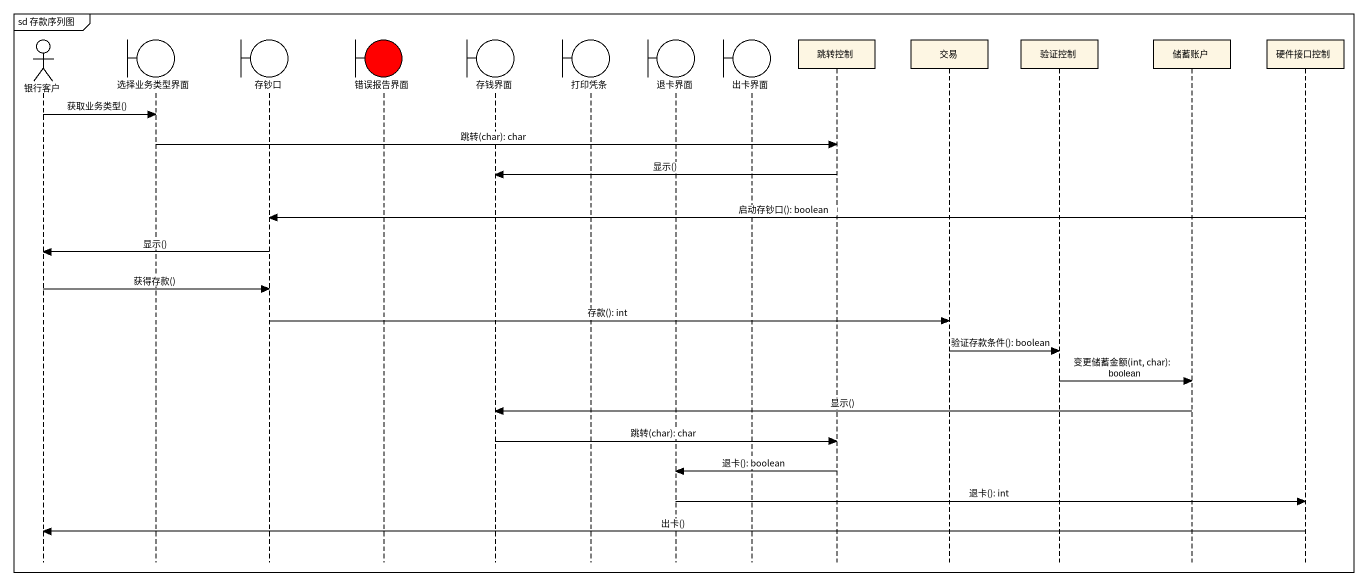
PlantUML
@startuml
mainframe sd 存款序列图
hide footbox
actor 银行客户
boundary 选择业务类型界面
boundary 存钞口
boundary 错误报告界面 #FF0000
boundary 存钱界面
boundary 打印凭条
boundary 退卡界面
boundary 出卡界面
participant 跳转控制
participant 交易
participant 验证控制
participant 储蓄账户
participant 硬件接口控制

银行客户 -> 选择业务类型界面 : 获取业务类型()
选择业务类型界面 -> 跳转控制 : 跳转(char): char
跳转控制 -> 存钱界面 : 显示()
硬件接口控制 -> 存钞口 : 启动存钞口(): boolean
存钞口 -> 银行客户 : 显示()
银行客户 -> 存钞口 : 获得存款()
存钞口 -> 交易 : 存款(): int
交易 -> 验证控制 : 验证存款条件(): boolean
验证控制 -> 储蓄账户 : 变更储蓄金额(int, char): boolean
储蓄账户 -> 存钱界面 : 显示()
存钱界面 -> 跳转控制 : 跳转(char): char
跳转控制 -> 退卡界面 : 退卡(): boolean
退卡界面 -> 硬件接口控制 : 退卡(): int
硬件接口控制 -> 银行客户 : 出卡()
@enduml
